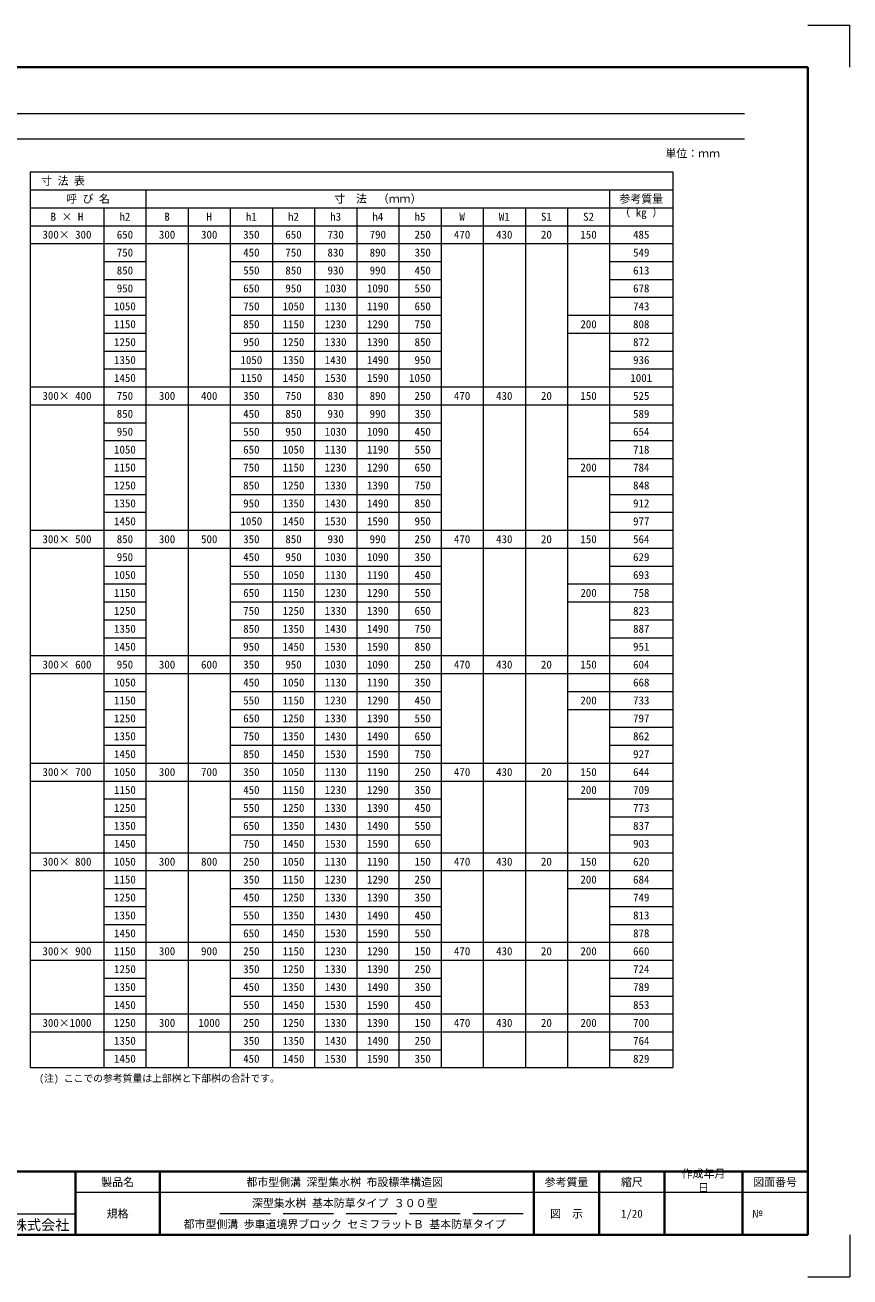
# Model space of a CAD drawing. Units: millimetres at full size; details may follow other scales. Extents: x 77586 to 117720, y -503 to 5664.
# Drawn here: x 96632 to 100546, y -503 to 5437 of the extents above; entities that cross this region are included whole.
import ezdxf
from ezdxf.enums import TextEntityAlignment as Align

# ---------------------------------------------------------------- set-up
doc = ezdxf.new("R2010")
doc.units = ezdxf.units.MM
doc.header["$LTSCALE"] = 40
doc.linetypes.add('CHAIN_DOUBLE_DASH', pattern=[23.5, 12, -1.5, 3.5, -1.5, 3.5, -1.5])
doc.linetypes.add('DASHED', pattern=[7.5, 6, -1.5])
for name, color, linetype, lineweight in [('Defpoints_3', 8, 'Continuous', 0), ('図枠', 7, 'Continuous', 5), ('寸法・材料表', 7, 'Continuous', 13), ('補助線', 8, 'CHAIN_DOUBLE_DASH', 5)]:
    doc.layers.add(name, color=color, linetype=linetype, lineweight=lineweight)
doc.styles.add('ＭＳ ゴシック', font='')
doc.styles.get('ＭＳ ゴシック').set_extended_font_data('MS Gothic')

msp = doc.modelspace()

# ---------------------------------------------------------------- linework, layer by layer
at = {"layer": 'Defpoints_3', "color": 7, "lineweight": 13}
for p, q in [((100346.33, 5436.79), (100546.33, 5436.79)), ((100546.33, 5236.79), (100546.33, 5436.79)), ((100546.33, -303.21), (100546.33, -503.21)), ((100346.33, -503.21), (100546.33, -503.21))]:
    msp.add_line(p, q, dxfattribs=at)
at = {"layer": 'Defpoints_3'}
for p, q in [((96656, 4739.86), (99706, 4739.86)), ((96656, 4739.86), (96656, 4654.86)), ((99706, 4739.86), (99706, 4654.86)), ((99406, 4569.86), (99706, 4569.86)), ((96656, 4399.86), (97006, 4399.86)), ((97206, 4399.86), (97606, 4399.86)), ((98606, 4399.86), (99406, 4399.86)), ((99206, 3974.86), (99406, 3974.86)), ((96656, 3634.86), (97006, 3634.86)), ((97206, 3634.86), (97606, 3634.86)), ((98606, 3634.86), (99406, 3634.86)), ((99206, 3294.86), (99406, 3294.86)), ((96656, 2954.86), (97006, 2954.86)), ((97206, 2954.86), (97606, 2954.86)), ((98606, 2954.86), (99406, 2954.86)), ((99206, 2699.86), (99406, 2699.86)), ((96656, 2359.86), (97006, 2359.86)), ((97206, 2359.86), (97606, 2359.86)), ((98606, 2359.86), (99406, 2359.86)), ((99206, 2189.86), (99406, 2189.86)), ((96656, 1849.86), (97006, 1849.86)), ((97206, 1849.86), (97606, 1849.86)), ((98606, 1849.86), (99206, 1849.86)), ((99206, 1764.86), (99406, 1764.86)), ((96656, 1424.86), (97006, 1424.86)), ((97206, 1424.86), (97606, 1424.86)), ((98606, 1424.86), (99206, 1424.86)), ((99206, 1339.86), (99406, 1339.86)), ((96656, 999.86), (97006, 999.86)), ((97206, 999.86), (97606, 999.86)), ((98606, 999.86), (99406, 999.86)), ((96656, 659.86), (97006, 659.86)), ((97206, 659.86), (97606, 659.86)), ((98606, 659.86), (99406, 659.86))]:
    msp.add_line(p, q, dxfattribs=at)
at = {"layer": '図枠', "lineweight": 40}
for p, q in [((92546.33, 5236.79), (100346.33, 5236.79)), ((100346.33, -303.21), (100346.33, 5236.79)), ((92546.33, -3.21), (100346.33, -3.21)), ((96871.33, -303.21), (96871.33, -3.21)), ((97271.33, -303.21), (97271.33, -3.21)), ((99046.33, -303.21), (99046.33, -3.21)), ((99356.33, -303.21), (99356.33, -3.21)), ((99666.33, -303.21), (99666.33, -3.21)), ((100036.33, -303.21), (100036.33, -3.21)), ((92546.33, -303.21), (100346.33, -303.21))]:
    msp.add_line(p, q, dxfattribs=at)
at = {"layer": '図枠', "lineweight": 13}
for p, q in [((92846.33, 5016.79), (100046.33, 5016.79)), ((92846.33, 4896.79), (100046.33, 4896.79)), ((100346.33, -103.21), (96871.33, -103.21))]:
    msp.add_line(p, q, dxfattribs=at)
at = {"layer": '図枠', "linetype": 'DASHED', "lineweight": 9}
msp.add_line((98996.33, -203.21), (97521.33, -203.21), dxfattribs=at)
at = {"layer": '寸法・材料表'}
for p, q in [((96656, 4654.86), (99706, 4654.86)), ((96656, 4654.86), (96656, 489.86)), ((97206, 4654.86), (97206, 489.86)), ((99406, 4654.86), (99406, 489.86)), ((99706, 4654.86), (99706, 489.86)), ((96656, 4569.86), (99406, 4569.86)), ((97006, 4569.86), (97006, 489.86)), ((97406, 4569.86), (97406, 489.86)), ((97606, 4569.86), (97606, 489.86)), ((97806, 4569.86), (97806, 489.86)), ((98006, 4569.86), (98006, 489.86)), ((98206, 4569.86), (98206, 489.86)), ((98406, 4569.86), (98406, 489.86)), ((98606, 4569.86), (98606, 489.86)), ((98806, 4569.86), (98806, 489.86)), ((99006, 4569.86), (99006, 489.86)), ((99206, 4569.86), (99206, 489.86)), ((96656, 4484.86), (99706, 4484.86)), ((97006, 4399.86), (97206, 4399.86)), ((97606, 4399.86), (98606, 4399.86)), ((99406, 4399.86), (99706, 4399.86)), ((97006, 4314.86), (97206, 4314.86)), ((97606, 4314.86), (98606, 4314.86)), ((99406, 4314.86), (99706, 4314.86)), ((97006, 4229.86), (97206, 4229.86)), ((97606, 4229.86), (98606, 4229.86)), ((99406, 4229.86), (99706, 4229.86)), ((97006, 4144.86), (97206, 4144.86)), ((97606, 4144.86), (98606, 4144.86)), ((99406, 4144.86), (99706, 4144.86)), ((97006, 4059.86), (97206, 4059.86)), ((97606, 4059.86), (98606, 4059.86)), ((99206, 4059.86), (99706, 4059.86)), ((97006, 3974.86), (97206, 3974.86)), ((97606, 3974.86), (98606, 3974.86)), ((99406, 3974.86), (99706, 3974.86)), ((97006, 3889.86), (97206, 3889.86)), ((97606, 3889.86), (98606, 3889.86)), ((99406, 3889.86), (99706, 3889.86)), ((97006, 3804.86), (97206, 3804.86)), ((97606, 3804.86), (98606, 3804.86)), ((99406, 3804.86), (99706, 3804.86)), ((96656, 3719.86), (99706, 3719.86)), ((97006, 3634.86), (97206, 3634.86)), ((97606, 3634.86), (98606, 3634.86)), ((99406, 3634.86), (99706, 3634.86)), ((97006, 3549.86), (97206, 3549.86)), ((97606, 3549.86), (98606, 3549.86)), ((99406, 3549.86), (99706, 3549.86)), ((97006, 3464.86), (97206, 3464.86)), ((97606, 3464.86), (98606, 3464.86)), ((99406, 3464.86), (99706, 3464.86)), ((97006, 3379.86), (97206, 3379.86)), ((97606, 3379.86), (98606, 3379.86)), ((99206, 3379.86), (99706, 3379.86)), ((97006, 3294.86), (97206, 3294.86)), ((97606, 3294.86), (98606, 3294.86)), ((99406, 3294.86), (99706, 3294.86)), ((97006, 3209.86), (97206, 3209.86)), ((97606, 3209.86), (98606, 3209.86)), ((99406, 3209.86), (99706, 3209.86)), ((97006, 3124.86), (97206, 3124.86)), ((97606, 3124.86), (98606, 3124.86)), ((99406, 3124.86), (99706, 3124.86)), ((96656, 3039.86), (99706, 3039.86)), ((97006, 2954.86), (97206, 2954.86)), ((97606, 2954.86), (98606, 2954.86)), ((99406, 2954.86), (99706, 2954.86)), ((97006, 2869.86), (97206, 2869.86)), ((97606, 2869.86), (98606, 2869.86)), ((99406, 2869.86), (99706, 2869.86)), ((97006, 2784.86), (97206, 2784.86)), ((97606, 2784.86), (98606, 2784.86)), ((99206, 2784.86), (99706, 2784.86)), ((97006, 2699.86), (97206, 2699.86)), ((97606, 2699.86), (98606, 2699.86)), ((99406, 2699.86), (99706, 2699.86)), ((97006, 2614.86), (97206, 2614.86)), ((97606, 2614.86), (98606, 2614.86)), ((99406, 2614.86), (99706, 2614.86)), ((97006, 2529.86), (97206, 2529.86)), ((97606, 2529.86), (98606, 2529.86)), ((99406, 2529.86), (99706, 2529.86)), ((96656, 2444.86), (99706, 2444.86)), ((97006, 2359.86), (97206, 2359.86)), ((97606, 2359.86), (98606, 2359.86)), ((99406, 2359.86), (99706, 2359.86)), ((97006, 2274.86), (97206, 2274.86)), ((97606, 2274.86), (98606, 2274.86)), ((99206, 2274.86), (99706, 2274.86)), ((97006, 2189.86), (97206, 2189.86)), ((97606, 2189.86), (98606, 2189.86)), ((99406, 2189.86), (99706, 2189.86)), ((97006, 2104.86), (97206, 2104.86)), ((97606, 2104.86), (98606, 2104.86)), ((99406, 2104.86), (99706, 2104.86)), ((97006, 2019.86), (97206, 2019.86)), ((97606, 2019.86), (98606, 2019.86)), ((99406, 2019.86), (99706, 2019.86)), ((96656, 1934.86), (99706, 1934.86)), ((97006, 1849.86), (97206, 1849.86)), ((97606, 1849.86), (98606, 1849.86)), ((99206, 1849.86), (99706, 1849.86)), ((97006, 1764.86), (97206, 1764.86)), ((97606, 1764.86), (98606, 1764.86)), ((99406, 1764.86), (99706, 1764.86)), ((97006, 1679.86), (97206, 1679.86)), ((97606, 1679.86), (98606, 1679.86)), ((99406, 1679.86), (99706, 1679.86)), ((97006, 1594.86), (97206, 1594.86)), ((97606, 1594.86), (98606, 1594.86)), ((99406, 1594.86), (99706, 1594.86)), ((96656, 1509.86), (99706, 1509.86)), ((97006, 1424.86), (97206, 1424.86)), ((97606, 1424.86), (98606, 1424.86)), ((99206, 1424.86), (99706, 1424.86)), ((97006, 1339.86), (97206, 1339.86)), ((97606, 1339.86), (98606, 1339.86)), ((99406, 1339.86), (99706, 1339.86)), ((97006, 1254.86), (97206, 1254.86)), ((97606, 1254.86), (98606, 1254.86)), ((99406, 1254.86), (99706, 1254.86)), ((97006, 1169.86), (97206, 1169.86)), ((97606, 1169.86), (98606, 1169.86)), ((99406, 1169.86), (99706, 1169.86)), ((96656, 1084.86), (99706, 1084.86)), ((97006, 999.86), (97206, 999.86)), ((97606, 999.86), (98606, 999.86)), ((99406, 999.86), (99706, 999.86)), ((97006, 914.86), (97206, 914.86)), ((97606, 914.86), (98606, 914.86)), ((99406, 914.86), (99706, 914.86)), ((97006, 829.86), (97206, 829.86)), ((97606, 829.86), (98606, 829.86)), ((99406, 829.86), (99706, 829.86)), ((96656, 744.86), (99706, 744.86)), ((97006, 659.86), (97206, 659.86)), ((97606, 659.86), (98606, 659.86)), ((99406, 659.86), (99706, 659.86)), ((97006, 574.86), (97206, 574.86)), ((97606, 574.86), (98606, 574.86)), ((99406, 574.86), (99706, 574.86)), ((96656, 489.86), (99706, 489.86))]:
    msp.add_line(p, q, dxfattribs=at)
at = {"layer": '補助線', "linetype": 'Continuous', "lineweight": 13}
msp.add_line((95871.33, -203.21), (96871.33, -203.21), dxfattribs=at)

# ---------------------------------------------------------------- texts
at = {"layer": '図枠', "style": 'ＭＳ ゴシック'}
for s, height, p in [('単位：ｍｍ', 37.98, (99800.06, 4827.46)), ('製品名', 37.98, (97071.33, -53.21)), ('都市型側溝 深型集水桝 布設標準構造図', 37.98, (98148.83, -53.21)), ('参考質量', 37.98, (99201.33, -53.21)), ('縮尺', 37.98, (99511.33, -53.21)), ('図面番号', 37.98, (100191.33, -53.21)), ('深型集水桝 基本防草タイプ ３００型', 37.98, (98148.83, -153.21)), ('東洋コンクリート工業株式会社', 49.37, (96371.33, -256.33)), ('規格', 37.98, (97071.33, -203.21)), ('都市型側溝 歩車道境界ブロック セミフラットＢ 基本防草タイプ', 37.98, (98148.83, -253.21)), ('図\u3000示', 37.98, (99201.33, -203.21)), ('1/20', 37.98, (99511.33, -203.21))]:
    msp.add_text(s, height=height, dxfattribs=at).set_placement(p, align=Align.MIDDLE_CENTER)
for s, p in [('作成年月', (99747.73, 6.02)), ('日', (99825.43, -60.64))]:
    msp.add_text(s, height=37.98, dxfattribs=at).set_placement(p, align=Align.TOP_LEFT)
msp.add_text('№', height=37.98, dxfattribs=at).set_placement((100080.68, -203.21), align=Align.MIDDLE_LEFT)
at = {"layer": '寸法・材料表', "style": 'ＭＳ ゴシック'}
msp.add_text('\u3000寸 法 表\u3000', height=37.98, dxfattribs=at).set_placement((96657.2, 4697.36), align=Align.MIDDLE_LEFT)
for s, p in [('呼 び 名', (96931, 4612.36)), ('寸\u3000法\u3000（ｍｍ）', (98306, 4612.36)), ('参考質量', (99556, 4612.36)), ('B × H', (96831, 4527.36)), ('h2', (97106, 4527.36)), ('B', (97306, 4527.36)), ('H', (97506, 4527.36)), ('h1', (97706, 4527.36)), ('h2', (97906, 4527.36)), ('h3', (98106, 4527.36)), ('h4', (98306, 4527.36)), ('h5', (98506, 4527.36)), ('W', (98706, 4527.36)), ('W1', (98906, 4527.36)), ('S1', (99106, 4527.36)), ('S2', (99306, 4527.36)), ('300× 300', (96831, 4442.36)), ('650', (97106, 4442.36)), ('300', (97306, 4442.36)), ('300', (97506, 4442.36)), ('350', (97706, 4442.36)), ('650', (97906, 4442.36)), ('730', (98106, 4442.36)), ('790', (98306, 4442.36)), (' 250', (98506, 4442.36)), ('470', (98706, 4442.36)), ('430', (98906, 4442.36)), ('20', (99106, 4442.36)), ('150', (99306, 4442.36)), ('485', (99556, 4442.36)), ('750', (97106, 4357.36)), ('450', (97706, 4357.36)), ('750', (97906, 4357.36)), ('830', (98106, 4357.36)), ('890', (98306, 4357.36)), (' 350', (98506, 4357.36)), ('549', (99556, 4357.36)), ('850', (97106, 4272.36)), ('550', (97706, 4272.36)), ('850', (97906, 4272.36)), ('930', (98106, 4272.36)), ('990', (98306, 4272.36)), (' 450', (98506, 4272.36)), ('613', (99556, 4272.36)), ('950', (97106, 4187.36)), ('650', (97706, 4187.36)), ('950', (97906, 4187.36)), ('1030', (98106, 4187.36)), ('1090', (98306, 4187.36)), (' 550', (98506, 4187.36)), ('678', (99556, 4187.36)), ('1050', (97106, 4102.36)), ('750', (97706, 4102.36)), ('1050', (97906, 4102.36)), ('1130', (98106, 4102.36)), ('1190', (98306, 4102.36)), (' 650', (98506, 4102.36)), ('743', (99556, 4102.36)), ('1150', (97106, 4017.36)), ('850', (97706, 4017.36)), ('1150', (97906, 4017.36)), ('1230', (98106, 4017.36)), ('1290', (98306, 4017.36)), (' 750', (98506, 4017.36)), ('200', (99306, 4017.36)), ('808', (99556, 4017.36)), ('1250', (97106, 3932.36)), ('950', (97706, 3932.36)), ('1250', (97906, 3932.36)), ('1330', (98106, 3932.36)), ('1390', (98306, 3932.36)), (' 850', (98506, 3932.36)), ('872', (99556, 3932.36)), ('1350', (97106, 3847.36)), ('1050', (97706, 3847.36)), ('1350', (97906, 3847.36)), ('1430', (98106, 3847.36)), ('1490', (98306, 3847.36)), (' 950', (98506, 3847.36)), ('936', (99556, 3847.36)), ('1450', (97106, 3762.36)), ('1150', (97706, 3762.36)), ('1450', (97906, 3762.36)), ('1530', (98106, 3762.36)), ('1590', (98306, 3762.36)), ('1050', (98506, 3762.36)), ('1001', (99556, 3762.36)), ('300× 400', (96831, 3677.36)), ('750', (97106, 3677.36)), ('300', (97306, 3677.36)), ('400', (97506, 3677.36)), ('350', (97706, 3677.36)), ('750', (97906, 3677.36)), ('830', (98106, 3677.36)), ('890', (98306, 3677.36)), (' 250', (98506, 3677.36)), ('470', (98706, 3677.36)), ('430', (98906, 3677.36)), ('20', (99106, 3677.36)), ('150', (99306, 3677.36)), ('525', (99556, 3677.36)), ('850', (97106, 3592.36)), ('450', (97706, 3592.36)), ('850', (97906, 3592.36)), ('930', (98106, 3592.36)), ('990', (98306, 3592.36)), (' 350', (98506, 3592.36)), ('589', (99556, 3592.36)), ('950', (97106, 3507.36)), ('550', (97706, 3507.36)), ('950', (97906, 3507.36)), ('1030', (98106, 3507.36)), ('1090', (98306, 3507.36)), (' 450', (98506, 3507.36)), ('654', (99556, 3507.36)), ('1050', (97106, 3422.36)), ('650', (97706, 3422.36)), ('1050', (97906, 3422.36)), ('1130', (98106, 3422.36)), ('1190', (98306, 3422.36)), (' 550', (98506, 3422.36)), ('718', (99556, 3422.36)), ('1150', (97106, 3337.36)), ('750', (97706, 3337.36)), ('1150', (97906, 3337.36)), ('1230', (98106, 3337.36)), ('1290', (98306, 3337.36)), (' 650', (98506, 3337.36)), ('200', (99306, 3337.36)), ('784', (99556, 3337.36)), ('1250', (97106, 3252.36)), ('850', (97706, 3252.36)), ('1250', (97906, 3252.36)), ('1330', (98106, 3252.36)), ('1390', (98306, 3252.36)), (' 750', (98506, 3252.36)), ('848', (99556, 3252.36)), ('1350', (97106, 3167.36)), ('950', (97706, 3167.36)), ('1350', (97906, 3167.36)), ('1430', (98106, 3167.36)), ('1490', (98306, 3167.36)), (' 850', (98506, 3167.36)), ('912', (99556, 3167.36)), ('1450', (97106, 3082.36)), ('1050', (97706, 3082.36)), ('1450', (97906, 3082.36)), ('1530', (98106, 3082.36)), ('1590', (98306, 3082.36)), (' 950', (98506, 3082.36)), ('977', (99556, 3082.36)), ('300× 500', (96831, 2997.36)), ('850', (97106, 2997.36)), ('300', (97306, 2997.36)), ('500', (97506, 2997.36)), ('350', (97706, 2997.36)), ('850', (97906, 2997.36)), ('930', (98106, 2997.36)), ('990', (98306, 2997.36)), (' 250', (98506, 2997.36)), ('470', (98706, 2997.36)), ('430', (98906, 2997.36)), ('20', (99106, 2997.36)), ('150', (99306, 2997.36)), ('564', (99556, 2997.36)), ('950', (97106, 2912.36)), ('450', (97706, 2912.36)), ('950', (97906, 2912.36)), ('1030', (98106, 2912.36)), ('1090', (98306, 2912.36)), (' 350', (98506, 2912.36)), ('629', (99556, 2912.36)), ('1050', (97106, 2827.36)), ('550', (97706, 2827.36)), ('1050', (97906, 2827.36)), ('1130', (98106, 2827.36)), ('1190', (98306, 2827.36)), (' 450', (98506, 2827.36)), ('693', (99556, 2827.36)), ('1150', (97106, 2742.36)), ('650', (97706, 2742.36)), ('1150', (97906, 2742.36)), ('1230', (98106, 2742.36)), ('1290', (98306, 2742.36)), (' 550', (98506, 2742.36)), ('200', (99306, 2742.36)), ('758', (99556, 2742.36)), ('1250', (97106, 2657.36)), ('750', (97706, 2657.36)), ('1250', (97906, 2657.36)), ('1330', (98106, 2657.36)), ('1390', (98306, 2657.36)), (' 650', (98506, 2657.36)), ('823', (99556, 2657.36)), ('1350', (97106, 2572.36)), ('850', (97706, 2572.36)), ('1350', (97906, 2572.36)), ('1430', (98106, 2572.36)), ('1490', (98306, 2572.36)), (' 750', (98506, 2572.36)), ('887', (99556, 2572.36)), ('1450', (97106, 2487.36)), ('950', (97706, 2487.36)), ('1450', (97906, 2487.36)), ('1530', (98106, 2487.36)), ('1590', (98306, 2487.36)), (' 850', (98506, 2487.36)), ('951', (99556, 2487.36)), ('300× 600', (96831, 2402.36)), ('950', (97106, 2402.36)), ('300', (97306, 2402.36)), ('600', (97506, 2402.36)), ('350', (97706, 2402.36)), ('950', (97906, 2402.36)), ('1030', (98106, 2402.36)), ('1090', (98306, 2402.36)), (' 250', (98506, 2402.36)), ('470', (98706, 2402.36)), ('430', (98906, 2402.36)), ('20', (99106, 2402.36)), ('150', (99306, 2402.36)), ('604', (99556, 2402.36)), ('1050', (97106, 2317.36)), ('450', (97706, 2317.36)), ('1050', (97906, 2317.36)), ('1130', (98106, 2317.36)), ('1190', (98306, 2317.36)), (' 350', (98506, 2317.36)), ('668', (99556, 2317.36)), ('1150', (97106, 2232.36)), ('550', (97706, 2232.36)), ('1150', (97906, 2232.36)), ('1230', (98106, 2232.36)), ('1290', (98306, 2232.36)), (' 450', (98506, 2232.36)), ('200', (99306, 2232.36)), ('733', (99556, 2232.36)), ('1250', (97106, 2147.36)), ('650', (97706, 2147.36)), ('1250', (97906, 2147.36)), ('1330', (98106, 2147.36)), ('1390', (98306, 2147.36)), (' 550', (98506, 2147.36)), ('797', (99556, 2147.36)), ('1350', (97106, 2062.36)), ('750', (97706, 2062.36)), ('1350', (97906, 2062.36)), ('1430', (98106, 2062.36)), ('1490', (98306, 2062.36)), (' 650', (98506, 2062.36)), ('862', (99556, 2062.36)), ('1450', (97106, 1977.36)), ('850', (97706, 1977.36)), ('1450', (97906, 1977.36)), ('1530', (98106, 1977.36)), ('1590', (98306, 1977.36)), (' 750', (98506, 1977.36)), ('927', (99556, 1977.36)), ('300× 700', (96831, 1892.36)), ('1050', (97106, 1892.36)), ('300', (97306, 1892.36)), ('700', (97506, 1892.36)), ('350', (97706, 1892.36)), ('1050', (97906, 1892.36)), ('1130', (98106, 1892.36)), ('1190', (98306, 1892.36)), (' 250', (98506, 1892.36)), ('470', (98706, 1892.36)), ('430', (98906, 1892.36)), ('20', (99106, 1892.36)), ('150', (99306, 1892.36)), ('644', (99556, 1892.36)), ('1150', (97106, 1807.36)), ('450', (97706, 1807.36)), ('1150', (97906, 1807.36)), ('1230', (98106, 1807.36)), ('1290', (98306, 1807.36)), (' 350', (98506, 1807.36)), ('200', (99306, 1807.36)), ('709', (99556, 1807.36)), ('1250', (97106, 1722.36)), ('550', (97706, 1722.36)), ('1250', (97906, 1722.36)), ('1330', (98106, 1722.36)), ('1390', (98306, 1722.36)), (' 450', (98506, 1722.36)), ('773', (99556, 1722.36)), ('1350', (97106, 1637.36)), ('650', (97706, 1637.36)), ('1350', (97906, 1637.36)), ('1430', (98106, 1637.36)), ('1490', (98306, 1637.36)), (' 550', (98506, 1637.36)), ('837', (99556, 1637.36)), ('1450', (97106, 1552.36)), ('750', (97706, 1552.36)), ('1450', (97906, 1552.36)), ('1530', (98106, 1552.36)), ('1590', (98306, 1552.36)), (' 650', (98506, 1552.36)), ('903', (99556, 1552.36)), ('300× 800', (96831, 1467.36)), ('1050', (97106, 1467.36)), ('300', (97306, 1467.36)), ('800', (97506, 1467.36)), ('250', (97706, 1467.36)), ('1050', (97906, 1467.36)), ('1130', (98106, 1467.36)), ('1190', (98306, 1467.36)), (' 150', (98506, 1467.36)), ('470', (98706, 1467.36)), ('430', (98906, 1467.36)), ('20', (99106, 1467.36)), ('150', (99306, 1467.36)), ('620', (99556, 1467.36)), ('1150', (97106, 1382.36)), ('350', (97706, 1382.36)), ('1150', (97906, 1382.36)), ('1230', (98106, 1382.36)), ('1290', (98306, 1382.36)), (' 250', (98506, 1382.36)), ('200', (99306, 1382.36)), ('684', (99556, 1382.36)), ('1250', (97106, 1297.36)), ('450', (97706, 1297.36)), ('1250', (97906, 1297.36)), ('1330', (98106, 1297.36)), ('1390', (98306, 1297.36)), (' 350', (98506, 1297.36)), ('749', (99556, 1297.36)), ('1350', (97106, 1212.36)), ('550', (97706, 1212.36)), ('1350', (97906, 1212.36)), ('1430', (98106, 1212.36)), ('1490', (98306, 1212.36)), (' 450', (98506, 1212.36)), ('813', (99556, 1212.36)), ('1450', (97106, 1127.36)), ('650', (97706, 1127.36)), ('1450', (97906, 1127.36)), ('1530', (98106, 1127.36)), ('1590', (98306, 1127.36)), (' 550', (98506, 1127.36)), ('878', (99556, 1127.36)), ('300× 900', (96831, 1042.36)), ('1150', (97106, 1042.36)), ('300', (97306, 1042.36)), ('900', (97506, 1042.36)), ('250', (97706, 1042.36)), ('1150', (97906, 1042.36)), ('1230', (98106, 1042.36)), ('1290', (98306, 1042.36)), (' 150', (98506, 1042.36)), ('470', (98706, 1042.36)), ('430', (98906, 1042.36)), ('20', (99106, 1042.36)), ('200', (99306, 1042.36)), ('660', (99556, 1042.36)), ('1250', (97106, 957.36)), ('350', (97706, 957.36)), ('1250', (97906, 957.36)), ('1330', (98106, 957.36)), ('1390', (98306, 957.36)), (' 250', (98506, 957.36)), ('724', (99556, 957.36)), ('1350', (97106, 872.36)), ('450', (97706, 872.36)), ('1350', (97906, 872.36)), ('1430', (98106, 872.36)), ('1490', (98306, 872.36)), (' 350', (98506, 872.36)), ('789', (99556, 872.36)), ('1450', (97106, 787.36)), ('550', (97706, 787.36)), ('1450', (97906, 787.36)), ('1530', (98106, 787.36)), ('1590', (98306, 787.36)), (' 450', (98506, 787.36)), ('853', (99556, 787.36)), ('300×1000', (96831, 702.36)), ('1250', (97106, 702.36)), ('300', (97306, 702.36)), ('1000', (97506, 702.36)), ('250', (97706, 702.36)), ('1250', (97906, 702.36)), ('1330', (98106, 702.36)), ('1390', (98306, 702.36)), (' 150', (98506, 702.36)), ('470', (98706, 702.36)), ('430', (98906, 702.36)), ('20', (99106, 702.36)), ('200', (99306, 702.36)), ('700', (99556, 702.36)), ('1350', (97106, 617.36)), ('350', (97706, 617.36)), ('1350', (97906, 617.36)), ('1430', (98106, 617.36)), ('1490', (98306, 617.36)), (' 250', (98506, 617.36)), ('764', (99556, 617.36)), ('1450', (97106, 532.36)), ('450', (97706, 532.36)), ('1450', (97906, 532.36)), ('1530', (98106, 532.36)), ('1590', (98306, 532.36)), (' 350', (98506, 532.36)), ('829', (99556, 532.36))]:
    msp.add_text(s, height=37.98, dxfattribs=at).set_placement(p, align=Align.MIDDLE_CENTER)
msp.add_text('（ kg ）', height=37.98, dxfattribs=at).set_placement((99556, 4516.86), align=Align.BOTTOM_CENTER)
msp.add_text('(注) ここでの参考質量は上部桝と下部桝の合計です。', height=34.18, dxfattribs=at).set_placement((96699.1, 411.92), align=Align.BOTTOM_LEFT)

doc.saveas('drawing.dxf')
